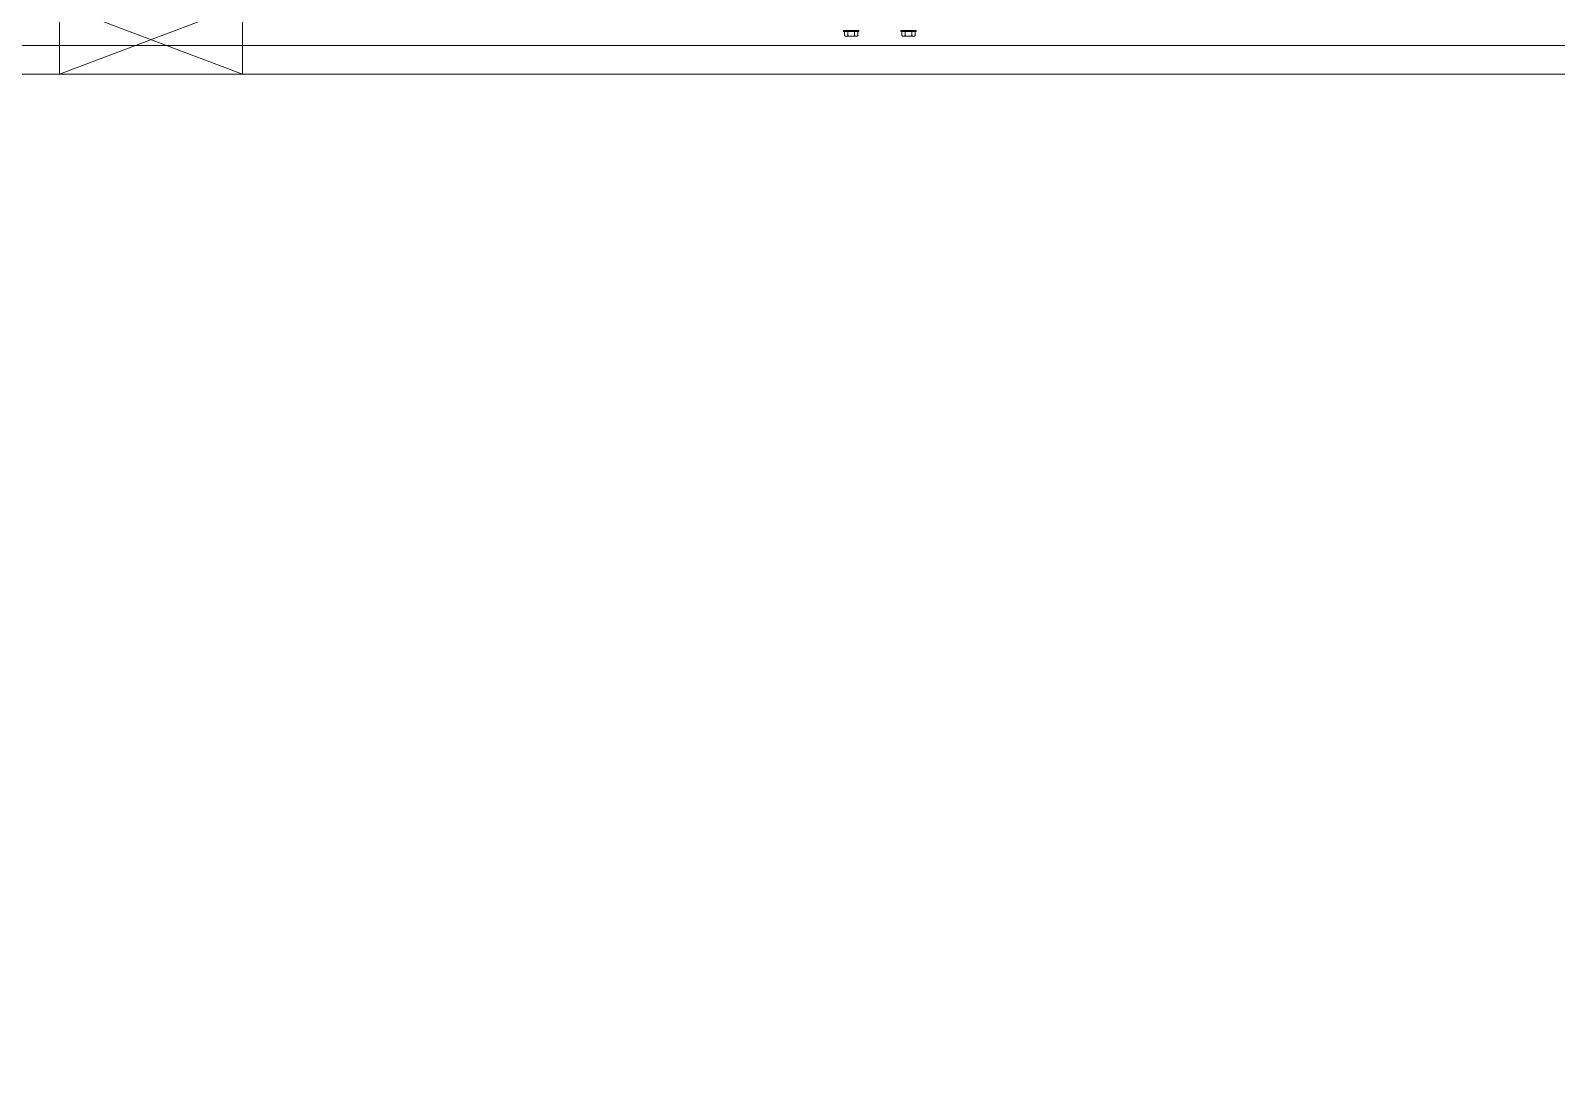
# Model space of a CAD drawing. Header units: millimetres. Extents: x -635893 to 717484, y -2208734 to -1504611.
# Drawn here: x 377591 to 378923, y -1614878 to -1613970 of the extents above; entities that cross this region are included whole.
import ezdxf

# ---------------------------------------------------------------- set-up
doc = ezdxf.new("R2010")
doc.units = ezdxf.units.MM
doc.layers.add('A-_LIFT----_E', color=7, linetype='Continuous', lineweight=9)
doc.layers.add('Block - Cargo Lift_dwg', color=7, linetype='Continuous', lineweight=9, true_color=0x767676)

# ---------------------------------------------------------------- blocks, each defined once
blk = doc.blocks.new('Block - Cargo Lift_dwg_8T LIFT PROBE-9685801-PH-1 PLAN STUDY - LEVEL 1 WWTP')
at = {"layer": 'A-_LIFT----_E', "color": 252}
for p, q in [((3883, 4076.4), (3883, 4085.1)), ((3883.6, 4083.6), (3887, 4083.6)), ((3883.6, 4077.9), (3887, 4077.9)), ((3883, 4026.4), (3883, 4035.1)), ((3883.6, 4033.6), (3887, 4033.6)), ((3883.6, 4027.9), (3887, 4027.9))]:
    blk.add_line(p, q, dxfattribs=at)
at = {"layer": 'A-_LIFT----_E', "color": 252, "flags": 128}
for points in [[(825, 4969), (825, 344), (3875, 344), (3875, 4969)], [(3850, 4969), (3850, 369), (850, 369), (850, 4969), (850, 4889)], [(3910, 4612.1), (3850, 4772.1), (3910, 4772.1), (3910, 4612.1), (3850, 4612.1), (3910, 4772.1)], [(3887, 4086.5), (3886.1, 4086.5), (3885.3, 4086.5), (3884.4, 4086.5), (3883.6, 4086.5)], [(3888, 4087.5), (3887.7, 4087.5), (3887.5, 4087.5), (3887.2, 4087.5), (3887, 4087.5)], [(3887, 4087.5), (3887, 4084.1), (3887, 4080.7), (3887, 4077.4), (3887, 4074)], [(3887, 4075), (3887, 4077.9), (3887, 4080.7), (3887, 4083.6), (3887, 4086.5)], [(3888, 4074), (3888, 4077.4), (3888, 4080.7), (3888, 4084.1), (3888, 4087.5)], [(3883.6, 4075), (3884.4, 4075), (3885.3, 4075), (3886.1, 4075), (3887, 4075)], [(3887, 4074), (3887.2, 4074), (3887.5, 4074), (3887.7, 4074), (3888, 4074)], [(3888, 4037.5), (3887.7, 4037.5), (3887.5, 4037.5), (3887.2, 4037.5), (3887, 4037.5)], [(3887, 4037.5), (3887, 4034.1), (3887, 4030.7), (3887, 4027.4), (3887, 4024)], [(3888, 4024), (3888, 4027.4), (3888, 4030.7), (3888, 4034.1), (3888, 4037.5)], [(3887, 4036.5), (3886.1, 4036.5), (3885.3, 4036.5), (3884.4, 4036.5), (3883.6, 4036.5)], [(3883.6, 4025), (3884.4, 4025), (3885.3, 4025), (3886.1, 4025), (3887, 4025)], [(3887, 4025), (3887, 4027.9), (3887, 4030.7), (3887, 4033.6), (3887, 4036.5)], [(3887, 4024), (3887.2, 4024), (3887.5, 4024), (3887.7, 4024), (3888, 4024)]]:
    blk.add_lwpolyline(points, dxfattribs=at)
at = {"layer": 'A-_LIFT----_E', "color": 252}
for centre, radius, start, end in [((3885, 4085.1), 2.04, 134.8555, 225.1445), ((3890.2, 4080.7), 7.24, 156.5169, 203.4831), ((3885, 4076.4), 2.04, 134.8555, 225.1445), ((3885, 4035.1), 2.04, 134.8555, 225.1445), ((3890.2, 4030.7), 7.24, 156.5169, 203.4831), ((3885, 4026.4), 2.04, 134.8555, 225.1445)]:
    blk.add_arc(centre, radius, start, end, dxfattribs=at)
blk = doc.blocks.new('Block - Cargo Lift_dwg-9685799-PH-1 PLAN STUDY - LEVEL 1 WWTP')
at = {"color": 252}
blk.add_blockref('Block - Cargo Lift_dwg_8T LIFT PROBE-9685801-PH-1 PLAN STUDY - LEVEL 1 WWTP', (8499.2, 1474), dxfattribs=at)

msp = doc.modelspace()

# ---------------------------------------------------------------- block references
at = {"layer": 'Block - Cargo Lift_dwg', "color": 252, "rotation": 90}
msp.add_blockref('Block - Cargo Lift_dwg-9685799-PH-1 PLAN STUDY - LEVEL 1 WWTP', (383862.197, -1626356.666, 0), dxfattribs=at)

doc.saveas('drawing.dxf')
